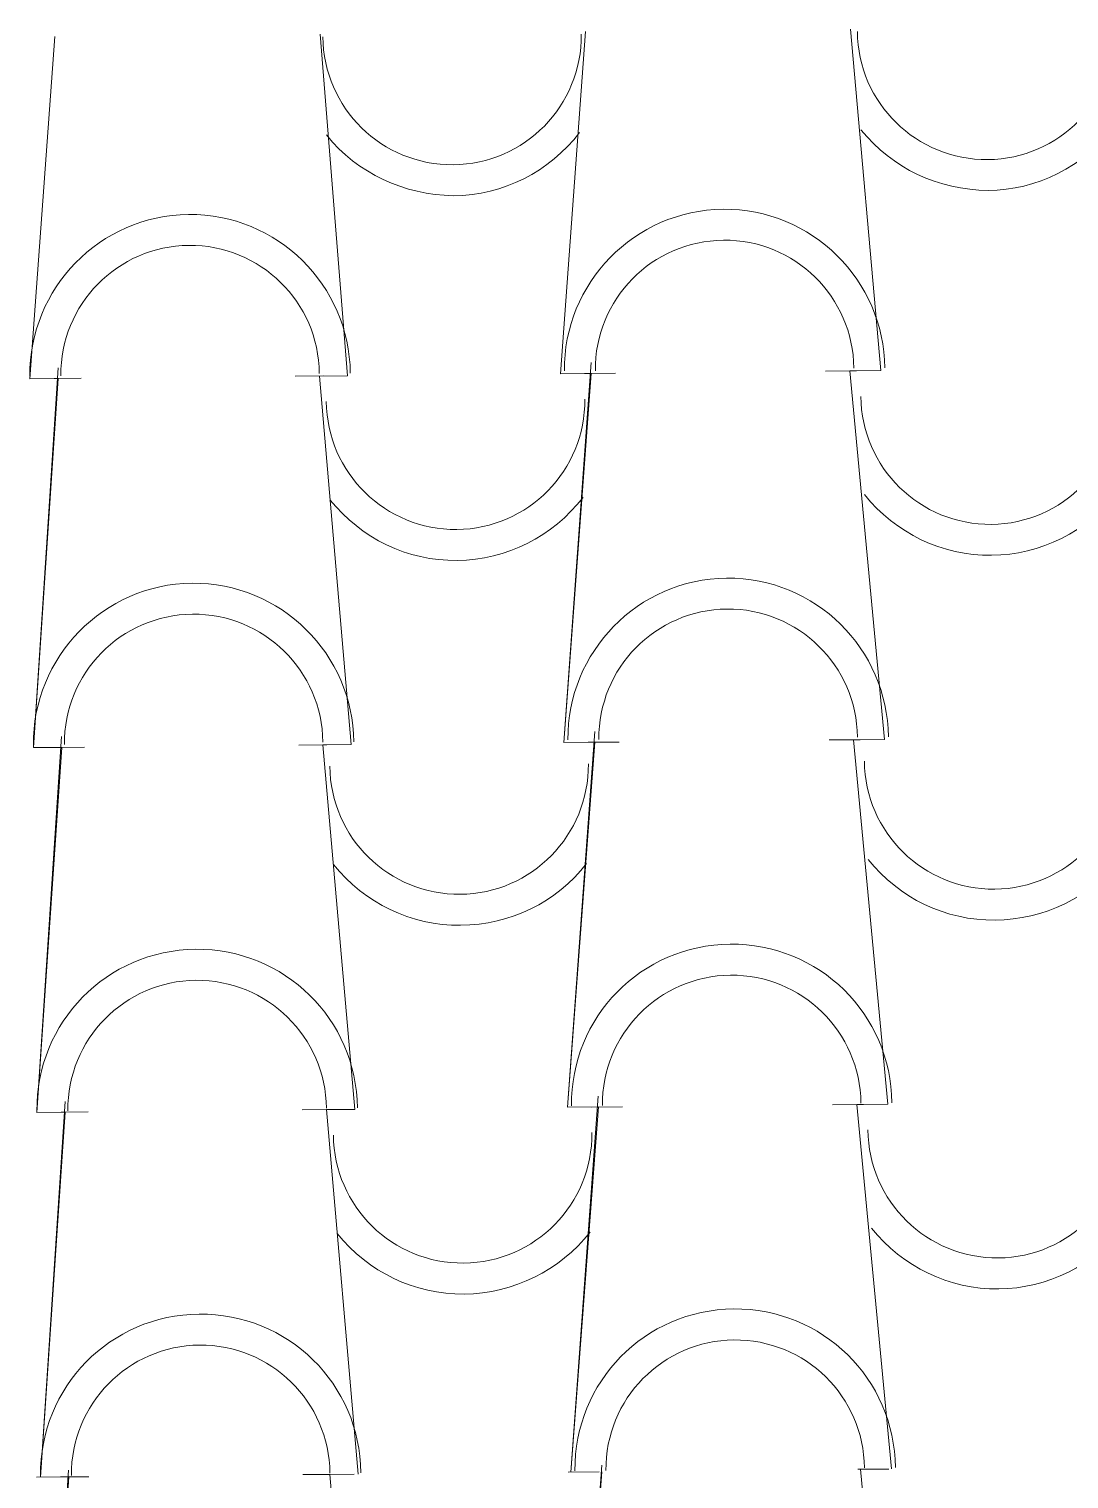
# Model space of a CAD drawing. Header units: millimetres. Extents: x 36985 to 49607, y -23856 to -17842.
# Drawn here: x 37531 to 38160, y -19503 to -18625 of the extents above; entities that cross this region are included whole.
import ezdxf

# ---------------------------------------------------------------- set-up
doc = ezdxf.new("R2010")
doc.units = ezdxf.units.MM
doc.layers.add('A-COB-___-___-EXI', color=250, linetype='Continuous', lineweight=25)

msp = doc.modelspace()

# ---------------------------------------------------------------- linework, layer by layer
at = {"layer": 'A-COB-___-___-EXI', "color": 18, "lineweight": 9}
for p, q in [((37548.9, -18836.69), (37531.79, -18836.85)), ((37546.45, -18836.71), (37562.74, -18836.55)), ((37709.34, -18835.14), (37692.24, -18835.31)), ((37871.42, -18833.59), (37852.69, -18833.77)), ((37867.35, -18833.62), (37886.08, -18833.44)), ((38031.87, -18832.04), (38013.14, -18832.22)), ((38034.01, -19055.2), (38015.28, -19055.38)), ((37711.49, -19058.3), (37694.39, -19058.47)), ((37553.16, -19280.56), (37536.06, -19280.73)), ((37550.72, -19280.59), (37567.01, -19280.43)), ((37713.61, -19279.02), (37696.51, -19279.19)), ((37711.17, -19279.05), (37728.27, -19278.88)), ((37875.69, -19277.46), (37856.96, -19277.64)), ((37871.62, -19277.5), (37890.35, -19277.32)), ((38036.14, -19275.92), (38017.4, -19276.1)), ((38052.92, -19496.5), (38032.06, -19275.96)), ((37550.4, -19501.33), (37567.5, -19501.16))]:
    msp.add_line(p, q, dxfattribs=at)
at = {"layer": 'A-COB-___-___-EXI', "color": 18, "lineweight": 9, "flags": 128}
for points in [[(38028.25, -18625.19), (38046.53, -18831.9), (38027.8, -18832.08), (38046.53, -18831.9), (38028.25, -18625.19), (38046.53, -18831.9), (38027.8, -18832.08), (38048.67, -19055.06), (38029.94, -19055.24), (38048.67, -19055.06), (38029.94, -19055.24), (38050.8, -19275.78), (38032.06, -19275.96), (38052.92, -19496.5), (38032.06, -19275.96), (38050.8, -19275.78), (38032.06, -19275.96), (38050.8, -19275.78)], [(37546.91, -18629.81), (37531.79, -18836.85), (37548.9, -18836.69), (37531.79, -18836.85), (37548.9, -18836.69), (37531.79, -18836.85), (37546.91, -18629.81), (37531.79, -18836.85), (37548.9, -18836.69), (37533.94, -19060.01), (37551.04, -19059.85), (37533.94, -19060.01), (37551.04, -19059.85), (37533.94, -19060.01), (37551.04, -19059.85), (37536.06, -19280.73), (37553.16, -19280.56), (37536.06, -19280.73), (37553.16, -19280.56), (37536.06, -19280.73), (37550.98, -19053.33), (37536.06, -19280.73), (37553.16, -19280.56), (37538.18, -19501.45), (37553.1, -19274.05), (37538.18, -19501.45)], [(37707.35, -18628.27), (37724, -18835), (37706.9, -18835.17), (37724, -18835), (37707.35, -18628.27), (37724, -18835), (37706.9, -18835.17), (37726.15, -19058.16), (37709.05, -19058.33), (37728.27, -19278.88), (37711.17, -19279.05), (37728.27, -19278.88), (37709.05, -19058.33), (37726.15, -19058.16), (37706.9, -18835.17), (37724, -18835), (37706.9, -18835.17)], [(37867.8, -18626.73), (37852.69, -18833.77), (37871.42, -18833.59), (37852.69, -18833.77), (37871.42, -18833.59), (37852.69, -18833.77), (37867.8, -18626.73), (37852.69, -18833.77), (37871.42, -18833.59), (37854.83, -19056.93), (37873.57, -19056.75), (37854.83, -19056.93), (37873.57, -19056.75), (37854.83, -19056.93), (37873.57, -19056.75), (37854.83, -19056.93), (37871.36, -18827.07), (37854.83, -19056.93), (37873.57, -19056.75), (37854.83, -19056.93), (37873.57, -19056.75), (37856.96, -19277.64), (37875.69, -19277.46), (37856.96, -19277.64), (37875.69, -19277.46), (37856.96, -19277.64), (37873.5, -19050.23), (37856.96, -19277.64), (37875.69, -19277.46), (37859.08, -19498.36), (37875.63, -19270.95), (37859.08, -19498.36)], [(37726.15, -19058.16), (37709.05, -19058.33), (37726.15, -19058.16), (37706.9, -18835.17), (37724, -18835)], [(38046.53, -18831.9), (38027.8, -18832.08), (38046.53, -18831.9), (38027.8, -18832.08), (38048.67, -19055.06), (38029.94, -19055.24), (38048.67, -19055.06), (38027.8, -18832.08)], [(38029.94, -19055.24), (38048.67, -19055.06), (38029.94, -19055.24), (38050.8, -19275.78), (38032.06, -19275.96), (38050.8, -19275.78), (38029.94, -19055.24), (38048.67, -19055.06)], [(37548.6, -19059.87), (37564.89, -19059.71), (37548.6, -19059.87), (37564.89, -19059.71)], [(37730.39, -19499.6), (37711.17, -19279.05), (37728.27, -19278.88), (37711.17, -19279.05), (37730.39, -19499.6), (37711.17, -19279.05), (37728.27, -19278.88), (37709.05, -19058.33), (37726.15, -19058.16), (37709.05, -19058.33), (37726.15, -19058.16), (37709.05, -19058.33)], [(37869.49, -19056.79), (37888.23, -19056.61), (37869.49, -19056.79), (37888.23, -19056.61)], [(37879.96, -19721.34), (37861.22, -19721.52), (37877.77, -19494.11)], [(37558.24, -19808.33), (37557.43, -19724.44), (37540.33, -19724.61), (37555.25, -19497.21), (37540.33, -19724.61), (37557.43, -19724.44), (37540.33, -19724.61), (37555.29, -19501.28)], [(37697, -19499.92), (37713.29, -19499.76), (37732.54, -19722.76), (37715.44, -19722.92), (37732.54, -19722.76)], [(37876.18, -19498.2), (37857.45, -19498.38), (37876.18, -19498.2), (37857.45, -19498.38), (37876.18, -19498.2), (37857.45, -19498.38), (37876.18, -19498.2), (37857.45, -19498.38), (37876.18, -19498.2), (37857.45, -19498.38), (37876.18, -19498.2), (37857.45, -19498.38), (37876.18, -19498.2), (37857.45, -19498.38), (37876.18, -19498.2), (37857.45, -19498.38), (37876.18, -19498.2), (37857.45, -19498.38), (37876.18, -19498.2), (37857.45, -19498.38), (37876.18, -19498.2), (37857.45, -19498.38), (37876.18, -19498.2), (37857.45, -19498.38)], [(38036.33, -19719.84), (38055.06, -19719.66), (38036.33, -19719.84), (38055.06, -19719.66), (38034.19, -19496.68), (38055.06, -19719.66), (38034.19, -19496.68), (38055.06, -19719.66), (38034.19, -19496.68)]]:
    msp.add_lwpolyline(points, dxfattribs=at)
for points in [[(37548.83, -18830.17), (37533.94, -19060.01), (37551.04, -19059.85), (37533.94, -19060.01), (37551.04, -19059.85), (37533.94, -19060.01)], [(37877.81, -19498.18), (37861.22, -19721.52), (37879.96, -19721.34), (37861.22, -19721.52), (37877.77, -19494.11), (37861.22, -19721.52), (37879.96, -19721.34), (37861.22, -19721.52)], [(37535.74, -19501.47), (37552.84, -19501.31), (37535.74, -19501.47), (37552.84, -19501.31), (37535.74, -19501.47), (37552.84, -19501.31)], [(37727.95, -19499.62), (37711.66, -19499.78), (37727.95, -19499.62), (37711.66, -19499.78), (37727.95, -19499.62), (37711.66, -19499.78)], [(37713.29, -19499.76), (37732.54, -19722.76)], [(38051.29, -19496.51), (38032.56, -19496.69), (38051.29, -19496.51), (38032.56, -19496.69), (38051.29, -19496.51), (38032.56, -19496.69), (38051.29, -19496.51), (38032.56, -19496.69), (38051.29, -19496.51), (38032.56, -19496.69), (38051.29, -19496.51), (38032.56, -19496.69), (38051.29, -19496.51), (38032.56, -19496.69), (38051.29, -19496.51), (38032.56, -19496.69), (38051.29, -19496.51), (38032.56, -19496.69), (38051.29, -19496.51), (38032.56, -19496.69), (38051.29, -19496.51), (38032.56, -19496.69), (38051.29, -19496.51), (38032.56, -19496.69), (38051.29, -19496.51), (38032.56, -19496.69), (38051.29, -19496.51), (38032.56, -19496.69), (38051.29, -19496.51), (38032.56, -19496.69), (38051.29, -19496.51), (38032.56, -19496.69)]]:
    msp.add_lwpolyline(points, close=True, dxfattribs=at)
at = {"layer": 'A-COB-___-___-EXI', "color": 18, "lineweight": 9}
for points in [[(38111.28, -18704.21), (38111.28, -18704.21), (38154.44, -18703.8), (38189.13, -18668.44), (38188.71, -18625.27)], [(38111.28, -18704.21), (38111.28, -18704.21), (38154.44, -18703.8), (38189.13, -18668.44), (38188.71, -18625.27)], [(37787.94, -18707.32), (37787.94, -18707.32), (37831.1, -18706.91), (37865.79, -18671.55), (37865.37, -18628.38)], [(37787.94, -18707.32), (37787.94, -18707.32), (37831.1, -18706.91), (37865.79, -18671.55), (37865.37, -18628.38)], [(37788.12, -18726.05), (37788.12, -18726.05), (37818.25, -18725.76), (37845.81, -18711.65), (37864.32, -18687.85)], [(37788.12, -18726.05), (37788.12, -18726.05), (37818.25, -18725.76), (37845.81, -18711.65), (37864.32, -18687.85)], [(38111.46, -18722.94), (38111.46, -18722.94), (38140.78, -18722.66), (38169.15, -18708.54), (38187.66, -18684.74)], [(38111.46, -18722.94), (38111.46, -18722.94), (38140.78, -18722.66), (38169.15, -18708.54), (38187.66, -18684.74)], [(37627.77, -18737.37), (37627.77, -18737.37), (37574.01, -18737.89), (37531.27, -18782.28), (37531.78, -18835.22)], [(37627.77, -18737.37), (37627.77, -18737.37), (37574.01, -18737.89), (37531.27, -18782.28), (37531.78, -18835.22)], [(37627.77, -18737.37), (37627.77, -18737.37), (37574.01, -18737.89), (37531.27, -18782.28), (37531.78, -18835.22)], [(37627.77, -18737.37), (37627.77, -18737.37), (37574.01, -18737.89), (37531.27, -18782.28), (37531.78, -18835.22)], [(37627.77, -18737.37), (37627.77, -18737.37), (37574.01, -18737.89), (37531.27, -18782.28), (37531.78, -18835.22)], [(37627.77, -18737.37), (37627.77, -18737.37), (37574.01, -18737.89), (37531.27, -18782.28), (37531.78, -18835.22)], [(37951.1, -18734.26), (37951.1, -18734.26), (37897.35, -18734.78), (37854.61, -18779.17), (37855.12, -18832.11)], [(37951.1, -18734.26), (37951.1, -18734.26), (37897.35, -18734.78), (37854.61, -18779.17), (37855.12, -18832.11)], [(37951.1, -18734.26), (37951.1, -18734.26), (37897.35, -18734.78), (37854.61, -18779.17), (37855.12, -18832.11)], [(37951.1, -18734.26), (37951.1, -18734.26), (37897.35, -18734.78), (37854.61, -18779.17), (37855.12, -18832.11)], [(37951.1, -18734.26), (37951.1, -18734.26), (37897.35, -18734.78), (37854.61, -18779.17), (37855.12, -18832.11)], [(37951.1, -18734.26), (37951.1, -18734.26), (37897.35, -18734.78), (37854.61, -18779.17), (37855.12, -18832.11)], [(37627.95, -18756.1), (37627.95, -18756.1), (37584.78, -18756.52), (37550.09, -18791.88), (37550.51, -18835.04)], [(37627.95, -18756.1), (37627.95, -18756.1), (37584.78, -18756.52), (37550.09, -18791.88), (37550.51, -18835.04)], [(37627.95, -18756.1), (37627.95, -18756.1), (37584.78, -18756.52), (37550.09, -18791.88), (37550.51, -18835.04)], [(37627.95, -18756.1), (37627.95, -18756.1), (37584.78, -18756.52), (37550.09, -18791.88), (37550.51, -18835.04)], [(37627.95, -18756.1), (37627.95, -18756.1), (37584.78, -18756.52), (37550.09, -18791.88), (37550.51, -18835.04)], [(37627.95, -18756.1), (37627.95, -18756.1), (37584.78, -18756.52), (37550.09, -18791.88), (37550.51, -18835.04)], [(37951.28, -18752.99), (37951.28, -18752.99), (37908.12, -18753.41), (37873.43, -18788.77), (37873.85, -18831.93)], [(37951.28, -18752.99), (37951.28, -18752.99), (37908.12, -18753.41), (37873.43, -18788.77), (37873.85, -18831.93)], [(37951.28, -18752.99), (37951.28, -18752.99), (37908.12, -18753.41), (37873.43, -18788.77), (37873.85, -18831.93)], [(37951.28, -18752.99), (37951.28, -18752.99), (37908.12, -18753.41), (37873.43, -18788.77), (37873.85, -18831.93)], [(37951.28, -18752.99), (37951.28, -18752.99), (37908.12, -18753.41), (37873.43, -18788.77), (37873.85, -18831.93)], [(37951.28, -18752.99), (37951.28, -18752.99), (37908.12, -18753.41), (37873.43, -18788.77), (37873.85, -18831.93)], [(37790.06, -18928.04), (37790.06, -18928.04), (37833.23, -18927.62), (37867.91, -18892.27), (37867.5, -18849.1)], [(38113.4, -18924.93), (38113.4, -18924.93), (38156.57, -18924.51), (38191.25, -18889.16), (38190.84, -18845.99)], [(38113.58, -18943.66), (38113.58, -18943.66), (38142.9, -18943.38), (38171.27, -18929.26), (38189.78, -18905.46)], [(38113.58, -18943.66), (38113.58, -18943.66), (38142.9, -18943.38), (38171.27, -18929.26), (38189.78, -18905.46)], [(37790.24, -18946.77), (37790.24, -18946.77), (37820.38, -18946.48), (37847.93, -18932.37), (37866.44, -18908.57)], [(37790.24, -18946.77), (37790.24, -18946.77), (37820.38, -18946.48), (37847.93, -18932.37), (37866.44, -18908.57)], [(37953.25, -18957.42), (37953.25, -18957.42), (37899.5, -18957.94), (37856.75, -19002.33), (37857.26, -19055.27)], [(37953.25, -18957.42), (37953.25, -18957.42), (37899.5, -18957.94), (37856.75, -19002.33), (37857.26, -19055.27)], [(37953.25, -18957.42), (37953.25, -18957.42), (37899.5, -18957.94), (37856.75, -19002.33), (37857.26, -19055.27)], [(37953.25, -18957.42), (37953.25, -18957.42), (37899.5, -18957.94), (37856.75, -19002.33), (37857.26, -19055.27)], [(37953.25, -18957.42), (37953.25, -18957.42), (37899.5, -18957.94), (37856.75, -19002.33), (37857.26, -19055.27)], [(37953.25, -18957.42), (37953.25, -18957.42), (37899.5, -18957.94), (37856.75, -19002.33), (37857.26, -19055.27)], [(37953.25, -18957.42), (37953.25, -18957.42), (37899.5, -18957.94), (37856.75, -19002.33), (37857.26, -19055.27)], [(37953.25, -18957.42), (37953.25, -18957.42), (37899.5, -18957.94), (37856.75, -19002.33), (37857.26, -19055.27)], [(37953.25, -18957.42), (37953.25, -18957.42), (37899.5, -18957.94), (37856.75, -19002.33), (37857.26, -19055.27)], [(37629.91, -18960.53), (37629.91, -18960.53), (37576.16, -18961.05), (37533.41, -19005.44), (37533.92, -19058.38)], [(37629.91, -18960.53), (37629.91, -18960.53), (37576.16, -18961.05), (37533.41, -19005.44), (37533.92, -19058.38)], [(37629.91, -18960.53), (37629.91, -18960.53), (37576.16, -18961.05), (37533.41, -19005.44), (37533.92, -19058.38)], [(37629.91, -18960.53), (37629.91, -18960.53), (37576.16, -18961.05), (37533.41, -19005.44), (37533.92, -19058.38)], [(37629.91, -18960.53), (37629.91, -18960.53), (37576.16, -18961.05), (37533.41, -19005.44), (37533.92, -19058.38)], [(37629.91, -18960.53), (37629.91, -18960.53), (37576.16, -18961.05), (37533.41, -19005.44), (37533.92, -19058.38)], [(37629.91, -18960.53), (37629.91, -18960.53), (37576.16, -18961.05), (37533.41, -19005.44), (37533.92, -19058.38)], [(37629.91, -18960.53), (37629.91, -18960.53), (37576.16, -18961.05), (37533.41, -19005.44), (37533.92, -19058.38)], [(37629.91, -18960.53), (37629.91, -18960.53), (37576.16, -18961.05), (37533.41, -19005.44), (37533.92, -19058.38)], [(37953.43, -18976.15), (37953.43, -18976.15), (37910.26, -18976.57), (37875.58, -19011.93), (37875.99, -19055.09)], [(37953.43, -18976.15), (37953.43, -18976.15), (37910.26, -18976.57), (37875.58, -19011.93), (37875.99, -19055.09)], [(37953.43, -18976.15), (37953.43, -18976.15), (37910.26, -18976.57), (37875.58, -19011.93), (37875.99, -19055.09)], [(37953.43, -18976.15), (37953.43, -18976.15), (37910.26, -18976.57), (37875.58, -19011.93), (37875.99, -19055.09)], [(37953.43, -18976.15), (37953.43, -18976.15), (37910.26, -18976.57), (37875.58, -19011.93), (37875.99, -19055.09)], [(37953.43, -18976.15), (37953.43, -18976.15), (37910.26, -18976.57), (37875.58, -19011.93), (37875.99, -19055.09)], [(37953.43, -18976.15), (37953.43, -18976.15), (37910.26, -18976.57), (37875.58, -19011.93), (37875.99, -19055.09)], [(37953.43, -18976.15), (37953.43, -18976.15), (37910.26, -18976.57), (37875.58, -19011.93), (37875.99, -19055.09)], [(37953.43, -18976.15), (37953.43, -18976.15), (37910.26, -18976.57), (37875.58, -19011.93), (37875.99, -19055.09)], [(37630.09, -18979.26), (37630.09, -18979.26), (37586.92, -18979.68), (37552.24, -19015.04), (37552.66, -19058.2)], [(37630.09, -18979.26), (37630.09, -18979.26), (37586.92, -18979.68), (37552.24, -19015.04), (37552.66, -19058.2)], [(37630.09, -18979.26), (37630.09, -18979.26), (37586.92, -18979.68), (37552.24, -19015.04), (37552.66, -19058.2)], [(37630.09, -18979.26), (37630.09, -18979.26), (37586.92, -18979.68), (37552.24, -19015.04), (37552.66, -19058.2)], [(37630.09, -18979.26), (37630.09, -18979.26), (37586.92, -18979.68), (37552.24, -19015.04), (37552.66, -19058.2)], [(37630.09, -18979.26), (37630.09, -18979.26), (37586.92, -18979.68), (37552.24, -19015.04), (37552.66, -19058.2)], [(37630.09, -18979.26), (37630.09, -18979.26), (37586.92, -18979.68), (37552.24, -19015.04), (37552.66, -19058.2)], [(37630.09, -18979.26), (37630.09, -18979.26), (37586.92, -18979.68), (37552.24, -19015.04), (37552.66, -19058.2)], [(37630.09, -18979.26), (37630.09, -18979.26), (37586.92, -18979.68), (37552.24, -19015.04), (37552.66, -19058.2)], [(37792.18, -19148.76), (37792.18, -19148.76), (37835.35, -19148.34), (37870.03, -19112.98), (37869.62, -19069.82)], [(38115.52, -19145.65), (38115.52, -19145.65), (38158.69, -19145.23), (38193.37, -19109.87), (38192.96, -19066.71)], [(37792.36, -19167.49), (37792.36, -19167.49), (37822.5, -19167.2), (37850.06, -19153.9), (37868.57, -19130.1)], [(38115.7, -19164.38), (38115.7, -19164.38), (38145.02, -19164.1), (38173.4, -19150.79), (38191.91, -19126.99)], [(37955.38, -19178.95), (37955.38, -19178.95), (37901.63, -19179.47), (37858.87, -19223.05), (37859.39, -19276.81)], [(37955.38, -19178.95), (37955.38, -19178.95), (37901.63, -19179.47), (37858.87, -19223.05), (37859.39, -19276.81)], [(37955.38, -19178.95), (37955.38, -19178.95), (37901.63, -19179.47), (37858.87, -19223.05), (37859.39, -19276.81)], [(37955.38, -19178.95), (37955.38, -19178.95), (37901.63, -19179.47), (37858.87, -19223.05), (37859.39, -19276.81)], [(37955.38, -19178.95), (37955.38, -19178.95), (37901.63, -19179.47), (37858.87, -19223.05), (37859.39, -19276.81)], [(37955.38, -19178.95), (37955.38, -19178.95), (37901.63, -19179.47), (37858.87, -19223.05), (37859.39, -19276.81)], [(37632.04, -19182.06), (37632.04, -19182.06), (37578.29, -19182.58), (37535.54, -19226.16), (37536.05, -19279.91)], [(37632.04, -19182.06), (37632.04, -19182.06), (37578.29, -19182.58), (37535.54, -19226.16), (37536.05, -19279.91)], [(37632.04, -19182.06), (37632.04, -19182.06), (37578.29, -19182.58), (37535.54, -19226.16), (37536.05, -19279.91)], [(37632.04, -19182.06), (37632.04, -19182.06), (37578.29, -19182.58), (37535.54, -19226.16), (37536.05, -19279.91)], [(37632.04, -19182.06), (37632.04, -19182.06), (37578.29, -19182.58), (37535.54, -19226.16), (37536.05, -19279.91)], [(37632.04, -19182.06), (37632.04, -19182.06), (37578.29, -19182.58), (37535.54, -19226.16), (37536.05, -19279.91)], [(37632.22, -19200.8), (37632.22, -19200.8), (37589.05, -19201.21), (37554.37, -19236.57), (37554.79, -19279.73)], [(37632.22, -19200.8), (37632.22, -19200.8), (37589.05, -19201.21), (37554.37, -19236.57), (37554.79, -19279.73)], [(37632.22, -19200.8), (37632.22, -19200.8), (37589.05, -19201.21), (37554.37, -19236.57), (37554.79, -19279.73)], [(37632.22, -19200.8), (37632.22, -19200.8), (37589.05, -19201.21), (37554.37, -19236.57), (37554.79, -19279.73)], [(37632.22, -19200.8), (37632.22, -19200.8), (37589.05, -19201.21), (37554.37, -19236.57), (37554.79, -19279.73)], [(37632.22, -19200.8), (37632.22, -19200.8), (37589.05, -19201.21), (37554.37, -19236.57), (37554.79, -19279.73)], [(37955.56, -19197.69), (37955.56, -19197.69), (37912.39, -19198.1), (37877.71, -19233.46), (37878.12, -19276.63)], [(37955.56, -19197.69), (37955.56, -19197.69), (37912.39, -19198.1), (37877.71, -19233.46), (37878.12, -19276.63)], [(37955.56, -19197.69), (37955.56, -19197.69), (37912.39, -19198.1), (37877.71, -19233.46), (37878.12, -19276.63)], [(37955.56, -19197.69), (37955.56, -19197.69), (37912.39, -19198.1), (37877.71, -19233.46), (37878.12, -19276.63)], [(37955.56, -19197.69), (37955.56, -19197.69), (37912.39, -19198.1), (37877.71, -19233.46), (37878.12, -19276.63)], [(37955.56, -19197.69), (37955.56, -19197.69), (37912.39, -19198.1), (37877.71, -19233.46), (37878.12, -19276.63)], [(37794.33, -19371.92), (37794.33, -19371.92), (37837.5, -19371.5), (37872.18, -19336.14), (37871.77, -19292.98)], [(38117.67, -19368.81), (38117.67, -19368.81), (38160.83, -19368.39), (38195.52, -19333.03), (38195.1, -19289.87)], [(37794.51, -19390.65), (37794.51, -19390.65), (37824.64, -19390.36), (37852.2, -19376.25), (37870.72, -19353.26)], [(38117.85, -19387.54), (38117.85, -19387.54), (38147.17, -19387.26), (38175.54, -19373.14), (38194.05, -19350.15)], [(37634.16, -19402.78), (37634.16, -19402.78), (37580.41, -19403.3), (37537.66, -19446.88), (37538.17, -19500.63)], [(37634.16, -19402.78), (37634.16, -19402.78), (37580.41, -19403.3), (37537.66, -19446.88), (37538.17, -19500.63)], [(37634.16, -19402.78), (37634.16, -19402.78), (37580.41, -19403.3), (37537.66, -19446.88), (37538.17, -19500.63)], [(37957.5, -19399.67), (37957.5, -19399.67), (37903.75, -19400.19), (37861, -19443.77), (37861.51, -19497.52)], [(37957.5, -19399.67), (37957.5, -19399.67), (37903.75, -19400.19), (37861, -19443.77), (37861.51, -19497.52)], [(37957.5, -19399.67), (37957.5, -19399.67), (37903.75, -19400.19), (37861, -19443.77), (37861.51, -19497.52)], [(37634.34, -19421.51), (37634.34, -19421.51), (37591.18, -19421.93), (37556.49, -19457.29), (37556.91, -19500.45)], [(37634.34, -19421.51), (37634.34, -19421.51), (37591.18, -19421.93), (37556.49, -19457.29), (37556.91, -19500.45)], [(37634.34, -19421.51), (37634.34, -19421.51), (37591.18, -19421.93), (37556.49, -19457.29), (37556.91, -19500.45)], [(37634.34, -19421.51), (37634.34, -19421.51), (37591.18, -19421.93), (37556.49, -19457.29), (37556.91, -19500.45)], [(37634.34, -19421.51), (37634.34, -19421.51), (37591.18, -19421.93), (37556.49, -19457.29), (37556.91, -19500.45)], [(37634.34, -19421.51), (37634.34, -19421.51), (37591.18, -19421.93), (37556.49, -19457.29), (37556.91, -19500.45)], [(37634.34, -19421.51), (37634.34, -19421.51), (37591.18, -19421.93), (37556.49, -19457.29), (37556.91, -19500.45)], [(37634.34, -19421.51), (37634.34, -19421.51), (37591.18, -19421.93), (37556.49, -19457.29), (37556.91, -19500.45)], [(37634.34, -19421.51), (37634.34, -19421.51), (37591.18, -19421.93), (37556.49, -19457.29), (37556.91, -19500.45)], [(37957.68, -19418.4), (37957.68, -19418.4), (37914.52, -19418.82), (37879.83, -19454.18), (37880.25, -19497.34)], [(37957.68, -19418.4), (37957.68, -19418.4), (37914.52, -19418.82), (37879.83, -19454.18), (37880.25, -19497.34)], [(37957.68, -19418.4), (37957.68, -19418.4), (37914.52, -19418.82), (37879.83, -19454.18), (37880.25, -19497.34)], [(37957.68, -19418.4), (37957.68, -19418.4), (37914.52, -19418.82), (37879.83, -19454.18), (37880.25, -19497.34)], [(37957.68, -19418.4), (37957.68, -19418.4), (37914.52, -19418.82), (37879.83, -19454.18), (37880.25, -19497.34)], [(37957.68, -19418.4), (37957.68, -19418.4), (37914.52, -19418.82), (37879.83, -19454.18), (37880.25, -19497.34)], [(37957.68, -19418.4), (37957.68, -19418.4), (37914.52, -19418.82), (37879.83, -19454.18), (37880.25, -19497.34)], [(37957.68, -19418.4), (37957.68, -19418.4), (37914.52, -19418.82), (37879.83, -19454.18), (37880.25, -19497.34)], [(37957.68, -19418.4), (37957.68, -19418.4), (37914.52, -19418.82), (37879.83, -19454.18), (37880.25, -19497.34)], [(37957.68, -19418.4), (37957.68, -19418.4), (37914.52, -19418.82), (37879.83, -19454.18), (37880.25, -19497.34)], [(37957.68, -19418.4), (37957.68, -19418.4), (37914.52, -19418.82), (37879.83, -19454.18), (37880.25, -19497.34)], [(37957.68, -19418.4), (37957.68, -19418.4), (37914.52, -19418.82), (37879.83, -19454.18), (37880.25, -19497.34)], [(37957.68, -19418.4), (37957.68, -19418.4), (37914.52, -19418.82), (37879.83, -19454.18), (37880.25, -19497.34)]]:
    msp.add_open_spline(points, degree=3, knots=[0.125, 0.125, 0.125, 0.125, 0.125001, 1, 1, 1, 1], dxfattribs=at)
for points in [[(37709, -18629.89), (37709.41, -18673.05), (37744.77, -18707.74), (37787.94, -18707.32)], [(37709, -18629.89), (37709.41, -18673.05), (37744.77, -18707.74), (37787.94, -18707.32)], [(38032.34, -18626.78), (38032.75, -18669.94), (38068.11, -18704.63), (38111.28, -18704.21)], [(38032.34, -18626.78), (38032.75, -18669.94), (38068.11, -18704.63), (38111.28, -18704.21)], [(38034.54, -18686.22), (38053.5, -18709.65), (38081.32, -18722.42), (38111.46, -18722.94)], [(38034.54, -18686.22), (38053.5, -18709.65), (38081.32, -18722.42), (38111.46, -18722.94)], [(37711.2, -18689.32), (37730.16, -18712.76), (37757.98, -18725.53), (37788.12, -18726.05)], [(37711.2, -18689.32), (37730.16, -18712.76), (37757.98, -18725.53), (37788.12, -18726.05)], [(37725.62, -18833.36), (37725.11, -18780.42), (37681.52, -18736.85), (37627.77, -18737.37)], [(37725.62, -18833.36), (37725.11, -18780.42), (37681.52, -18736.85), (37627.77, -18737.37)], [(37725.62, -18833.36), (37725.11, -18780.42), (37681.52, -18736.85), (37627.77, -18737.37)], [(37725.62, -18833.36), (37725.11, -18780.42), (37681.52, -18736.85), (37627.77, -18737.37)], [(37725.62, -18833.36), (37725.11, -18780.42), (37681.52, -18736.85), (37627.77, -18737.37)], [(37725.62, -18833.36), (37725.11, -18780.42), (37681.52, -18736.85), (37627.77, -18737.37)], [(38048.96, -18830.25), (38048.45, -18777.31), (38004.86, -18733.74), (37951.1, -18734.26)], [(38048.96, -18830.25), (38048.45, -18777.31), (38004.86, -18733.74), (37951.1, -18734.26)], [(38048.96, -18830.25), (38048.45, -18777.31), (38004.86, -18733.74), (37951.1, -18734.26)], [(38048.96, -18830.25), (38048.45, -18777.31), (38004.86, -18733.74), (37951.1, -18734.26)], [(38048.96, -18830.25), (38048.45, -18777.31), (38004.86, -18733.74), (37951.1, -18734.26)], [(38048.96, -18830.25), (38048.45, -18777.31), (38004.86, -18733.74), (37951.1, -18734.26)], [(37706.88, -18833.54), (37706.47, -18790.37), (37671.11, -18755.69), (37627.95, -18756.1)], [(37706.88, -18833.54), (37706.47, -18790.37), (37671.11, -18755.69), (37627.95, -18756.1)], [(37706.88, -18833.54), (37706.47, -18790.37), (37671.11, -18755.69), (37627.95, -18756.1)], [(37706.88, -18833.54), (37706.47, -18790.37), (37671.11, -18755.69), (37627.95, -18756.1)], [(37706.88, -18833.54), (37706.47, -18790.37), (37671.11, -18755.69), (37627.95, -18756.1)], [(37706.88, -18833.54), (37706.47, -18790.37), (37671.11, -18755.69), (37627.95, -18756.1)], [(38030.22, -18830.43), (38029.81, -18787.26), (37994.45, -18752.58), (37951.28, -18752.99)], [(38030.22, -18830.43), (38029.81, -18787.26), (37994.45, -18752.58), (37951.28, -18752.99)], [(38030.22, -18830.43), (38029.81, -18787.26), (37994.45, -18752.58), (37951.28, -18752.99)], [(38030.22, -18830.43), (38029.81, -18787.26), (37994.45, -18752.58), (37951.28, -18752.99)], [(38030.22, -18830.43), (38029.81, -18787.26), (37994.45, -18752.58), (37951.28, -18752.99)], [(38030.22, -18830.43), (38029.81, -18787.26), (37994.45, -18752.58), (37951.28, -18752.99)], [(37711.12, -18850.6), (37711.54, -18893.77), (37746.89, -18928.45), (37790.06, -18928.04)], [(38034.46, -18847.49), (38034.88, -18890.66), (38070.23, -18925.34), (38113.4, -18924.93)], [(38036.66, -18906.93), (38055.62, -18930.37), (38083.45, -18943.95), (38113.58, -18943.66)], [(38036.66, -18906.93), (38055.62, -18930.37), (38083.45, -18943.95), (38113.58, -18943.66)], [(37713.32, -18910.04), (37732.28, -18933.48), (37760.11, -18947.06), (37790.24, -18946.77)], [(37713.32, -18910.04), (37732.28, -18933.48), (37760.11, -18947.06), (37790.24, -18946.77)], [(38051.1, -19053.41), (38050.59, -19000.47), (38007, -18956.9), (37953.25, -18957.42)], [(38051.1, -19053.41), (38050.59, -19000.47), (38007, -18956.9), (37953.25, -18957.42)], [(38051.1, -19053.41), (38050.59, -19000.47), (38007, -18956.9), (37953.25, -18957.42)], [(38051.1, -19053.41), (38050.59, -19000.47), (38007, -18956.9), (37953.25, -18957.42)], [(38051.1, -19053.41), (38050.59, -19000.47), (38007, -18956.9), (37953.25, -18957.42)], [(38051.1, -19053.41), (38050.59, -19000.47), (38007, -18956.9), (37953.25, -18957.42)], [(38051.1, -19053.41), (38050.59, -19000.47), (38007, -18956.9), (37953.25, -18957.42)], [(38051.1, -19053.41), (38050.59, -19000.47), (38007, -18956.9), (37953.25, -18957.42)], [(38051.1, -19053.41), (38050.59, -19000.47), (38007, -18956.9), (37953.25, -18957.42)], [(37727.76, -19056.52), (37727.25, -19003.58), (37683.66, -18960.01), (37629.91, -18960.53)], [(37727.76, -19056.52), (37727.25, -19003.58), (37683.66, -18960.01), (37629.91, -18960.53)], [(37727.76, -19056.52), (37727.25, -19003.58), (37683.66, -18960.01), (37629.91, -18960.53)], [(37727.76, -19056.52), (37727.25, -19003.58), (37683.66, -18960.01), (37629.91, -18960.53)], [(37727.76, -19056.52), (37727.25, -19003.58), (37683.66, -18960.01), (37629.91, -18960.53)], [(37727.76, -19056.52), (37727.25, -19003.58), (37683.66, -18960.01), (37629.91, -18960.53)], [(37727.76, -19056.52), (37727.25, -19003.58), (37683.66, -18960.01), (37629.91, -18960.53)], [(37727.76, -19056.52), (37727.25, -19003.58), (37683.66, -18960.01), (37629.91, -18960.53)], [(37727.76, -19056.52), (37727.25, -19003.58), (37683.66, -18960.01), (37629.91, -18960.53)], [(38032.37, -19053.59), (38031.95, -19010.42), (37996.6, -18975.74), (37953.43, -18976.15)], [(38032.37, -19053.59), (38031.95, -19010.42), (37996.6, -18975.74), (37953.43, -18976.15)], [(38032.37, -19053.59), (38031.95, -19010.42), (37996.6, -18975.74), (37953.43, -18976.15)], [(38032.37, -19053.59), (38031.95, -19010.42), (37996.6, -18975.74), (37953.43, -18976.15)], [(38032.37, -19053.59), (38031.95, -19010.42), (37996.6, -18975.74), (37953.43, -18976.15)], [(38032.37, -19053.59), (38031.95, -19010.42), (37996.6, -18975.74), (37953.43, -18976.15)], [(38032.37, -19053.59), (38031.95, -19010.42), (37996.6, -18975.74), (37953.43, -18976.15)], [(38032.37, -19053.59), (38031.95, -19010.42), (37996.6, -18975.74), (37953.43, -18976.15)], [(38032.37, -19053.59), (38031.95, -19010.42), (37996.6, -18975.74), (37953.43, -18976.15)], [(37709.03, -19056.7), (37708.62, -19013.53), (37673.26, -18978.85), (37630.09, -18979.26)], [(37709.03, -19056.7), (37708.62, -19013.53), (37673.26, -18978.85), (37630.09, -18979.26)], [(37709.03, -19056.7), (37708.62, -19013.53), (37673.26, -18978.85), (37630.09, -18979.26)], [(37709.03, -19056.7), (37708.62, -19013.53), (37673.26, -18978.85), (37630.09, -18979.26)], [(37709.03, -19056.7), (37708.62, -19013.53), (37673.26, -18978.85), (37630.09, -18979.26)], [(37709.03, -19056.7), (37708.62, -19013.53), (37673.26, -18978.85), (37630.09, -18979.26)], [(37709.03, -19056.7), (37708.62, -19013.53), (37673.26, -18978.85), (37630.09, -18979.26)], [(37709.03, -19056.7), (37708.62, -19013.53), (37673.26, -18978.85), (37630.09, -18979.26)], [(37709.03, -19056.7), (37708.62, -19013.53), (37673.26, -18978.85), (37630.09, -18979.26)], [(37713.24, -19071.32), (37713.66, -19114.49), (37749.02, -19149.17), (37792.18, -19148.76)], [(38036.58, -19068.21), (38037, -19111.38), (38072.36, -19146.06), (38115.52, -19145.65)], [(37715.44, -19130.76), (37734.4, -19154.2), (37762.23, -19167.78), (37792.36, -19167.49)], [(38038.78, -19127.65), (38057.74, -19151.09), (38085.57, -19164.67), (38115.7, -19164.38)], [(38053.23, -19274.94), (38052.72, -19221.19), (38009.13, -19178.44), (37955.38, -19178.95)], [(38053.23, -19274.94), (38052.72, -19221.19), (38009.13, -19178.44), (37955.38, -19178.95)], [(38053.23, -19274.94), (38052.72, -19221.19), (38009.13, -19178.44), (37955.38, -19178.95)], [(38053.23, -19274.94), (38052.72, -19221.19), (38009.13, -19178.44), (37955.38, -19178.95)], [(38053.23, -19274.94), (38052.72, -19221.19), (38009.13, -19178.44), (37955.38, -19178.95)], [(38053.23, -19274.94), (38052.72, -19221.19), (38009.13, -19178.44), (37955.38, -19178.95)], [(37729.89, -19278.05), (37729.38, -19224.3), (37685.8, -19181.55), (37632.04, -19182.06)], [(37729.89, -19278.05), (37729.38, -19224.3), (37685.8, -19181.55), (37632.04, -19182.06)], [(37729.89, -19278.05), (37729.38, -19224.3), (37685.8, -19181.55), (37632.04, -19182.06)], [(37729.89, -19278.05), (37729.38, -19224.3), (37685.8, -19181.55), (37632.04, -19182.06)], [(37729.89, -19278.05), (37729.38, -19224.3), (37685.8, -19181.55), (37632.04, -19182.06)], [(37729.89, -19278.05), (37729.38, -19224.3), (37685.8, -19181.55), (37632.04, -19182.06)], [(37711.16, -19278.23), (37710.75, -19235.06), (37675.39, -19200.38), (37632.22, -19200.8)], [(37711.16, -19278.23), (37710.75, -19235.06), (37675.39, -19200.38), (37632.22, -19200.8)], [(37711.16, -19278.23), (37710.75, -19235.06), (37675.39, -19200.38), (37632.22, -19200.8)], [(37711.16, -19278.23), (37710.75, -19235.06), (37675.39, -19200.38), (37632.22, -19200.8)], [(37711.16, -19278.23), (37710.75, -19235.06), (37675.39, -19200.38), (37632.22, -19200.8)], [(37711.16, -19278.23), (37710.75, -19235.06), (37675.39, -19200.38), (37632.22, -19200.8)], [(38034.5, -19275.12), (38034.08, -19231.96), (37998.73, -19197.27), (37955.56, -19197.69)], [(38034.5, -19275.12), (38034.08, -19231.96), (37998.73, -19197.27), (37955.56, -19197.69)], [(38034.5, -19275.12), (38034.08, -19231.96), (37998.73, -19197.27), (37955.56, -19197.69)], [(38034.5, -19275.12), (38034.08, -19231.96), (37998.73, -19197.27), (37955.56, -19197.69)], [(38034.5, -19275.12), (38034.08, -19231.96), (37998.73, -19197.27), (37955.56, -19197.69)], [(38034.5, -19275.12), (38034.08, -19231.96), (37998.73, -19197.27), (37955.56, -19197.69)], [(38038.73, -19291.37), (38039.14, -19334.54), (38074.5, -19369.22), (38117.67, -19368.81)], [(37715.39, -19294.48), (37715.8, -19337.65), (37751.16, -19372.33), (37794.33, -19371.92)], [(37717.59, -19353.92), (37736.55, -19377.36), (37764.37, -19390.94), (37794.51, -19390.65)], [(38040.93, -19350.81), (38059.89, -19374.25), (38087.71, -19387.83), (38117.85, -19387.54)], [(37732.02, -19498.77), (37731.5, -19445.01), (37687.92, -19402.26), (37634.16, -19402.78)], [(37732.02, -19498.77), (37731.5, -19445.01), (37687.92, -19402.26), (37634.16, -19402.78)], [(37732.02, -19498.77), (37731.5, -19445.01), (37687.92, -19402.26), (37634.16, -19402.78)], [(38055.35, -19495.66), (38054.84, -19441.91), (38011.26, -19399.15), (37957.5, -19399.67)], [(38055.35, -19495.66), (38054.84, -19441.91), (38011.26, -19399.15), (37957.5, -19399.67)], [(38055.35, -19495.66), (38054.84, -19441.91), (38011.26, -19399.15), (37957.5, -19399.67)], [(37713.28, -19498.95), (37712.87, -19455.78), (37677.51, -19421.1), (37634.34, -19421.51)], [(37713.28, -19498.95), (37712.87, -19455.78), (37677.51, -19421.1), (37634.34, -19421.51)], [(37713.28, -19498.95), (37712.87, -19455.78), (37677.51, -19421.1), (37634.34, -19421.51)], [(37713.28, -19498.95), (37712.87, -19455.78), (37677.51, -19421.1), (37634.34, -19421.51)], [(37713.28, -19498.95), (37712.87, -19455.78), (37677.51, -19421.1), (37634.34, -19421.51)], [(37713.28, -19498.95), (37712.87, -19455.78), (37677.51, -19421.1), (37634.34, -19421.51)], [(37713.28, -19498.95), (37712.87, -19455.78), (37677.51, -19421.1), (37634.34, -19421.51)], [(37713.28, -19498.95), (37712.87, -19455.78), (37677.51, -19421.1), (37634.34, -19421.51)], [(37713.28, -19498.95), (37712.87, -19455.78), (37677.51, -19421.1), (37634.34, -19421.51)], [(38036.62, -19495.84), (38036.21, -19452.67), (38000.85, -19417.99), (37957.68, -19418.4)], [(38036.62, -19495.84), (38036.21, -19452.67), (38000.85, -19417.99), (37957.68, -19418.4)], [(38036.62, -19495.84), (38036.21, -19452.67), (38000.85, -19417.99), (37957.68, -19418.4)], [(38036.62, -19495.84), (38036.21, -19452.67), (38000.85, -19417.99), (37957.68, -19418.4)], [(38036.62, -19495.84), (38036.21, -19452.67), (38000.85, -19417.99), (37957.68, -19418.4)], [(38036.62, -19495.84), (38036.21, -19452.67), (38000.85, -19417.99), (37957.68, -19418.4)], [(38036.62, -19495.84), (38036.21, -19452.67), (38000.85, -19417.99), (37957.68, -19418.4)], [(38036.62, -19495.84), (38036.21, -19452.67), (38000.85, -19417.99), (37957.68, -19418.4)], [(38036.62, -19495.84), (38036.21, -19452.67), (38000.85, -19417.99), (37957.68, -19418.4)], [(38036.62, -19495.84), (38036.21, -19452.67), (38000.85, -19417.99), (37957.68, -19418.4)], [(38036.62, -19495.84), (38036.21, -19452.67), (38000.85, -19417.99), (37957.68, -19418.4)], [(38036.62, -19495.84), (38036.21, -19452.67), (38000.85, -19417.99), (37957.68, -19418.4)], [(38036.62, -19495.84), (38036.21, -19452.67), (38000.85, -19417.99), (37957.68, -19418.4)]]:
    msp.add_open_spline(points, degree=3, dxfattribs=at)

doc.saveas('drawing.dxf')
